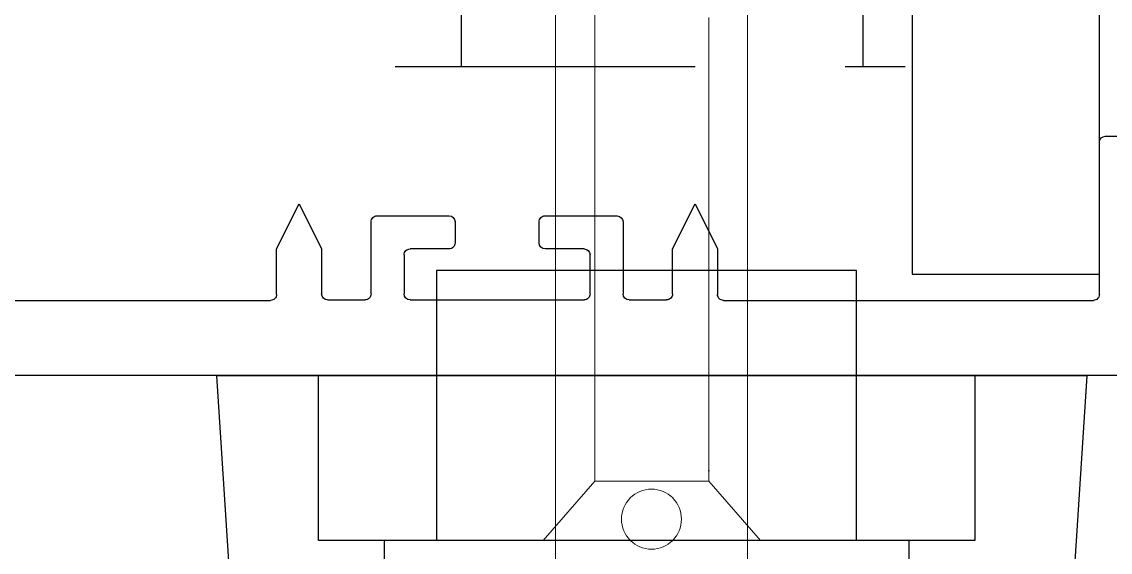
# Model space of a CAD drawing. Extents: x -82 to 113, y -82 to 93.
# Drawn here: x -2.847 to -1.033, y 69.12 to 70.003 of the extents above; entities that cross this region are included whole.
import ezdxf

# ---------------------------------------------------------------- set-up
doc = ezdxf.new("R2010")
doc.units = 0
doc.header["$MEASUREMENT"] = 0
doc.linetypes.add('HIDDEN', pattern=[0.375, 0.25, -0.125])
doc.linetypes.add('TRAZO_Y_PUNTO', pattern=[1, 0.5, -0.25, 0, -0.25])
doc.layers.get('0').update_dxf_attribs({"linetype": 'CONTINUOUS'})
for name, color, linetype in [('Ballons', 7, 'CONTINUOUS'), ('DIM', 7, 'CONTINUOUS'), ('VENT', 5, 'CONTINUOUS')]:
    doc.layers.add(name, color=color, linetype=linetype)

# ---------------------------------------------------------------- blocks, each defined once
blk = doc.blocks.new('LEVER')
at = {"linetype": 'Continuous'}
blk.add_lwpolyline([(0.35, 0.25), (0.4375, 0.25), (0.4375, 2.5375), (-5, 2.5375), (-5, 1.6625), (-0.5625, 1.6625, -0.414214), (-0.4375, 1.5375), (-0.4375, 0.25), (-0.35, 0.25), (-0.35, -0.2), (0.35, -0.2)], format="xyb", close=True, dxfattribs=at)
at = {"linetype": 'Continuous', "flags": 128}
blk.add_lwpolyline([(0.547, 0.25), (0.547, -0.025), (-0.547, -0.025), (-0.547, 0.25)], close=True, dxfattribs=at)
blk = doc.blocks.new('THURMTURN2')
for p, q in [((-0.725, 0), (0.725, 0)), ((-0.725, 0), (-0.67, -0.85)), ((0.67, -0.85), (0.725, 0)), ((-0.67, -0.85), (0.67, -0.85))]:
    blk.add_line(p, q)
blk = doc.blocks.new('spacer 1')
at = {"layer": 'DIM', "linetype": 'HIDDEN'}
for p, q in [((1.4776, 30.6689), (1.4776, 30.9809)), ((1.8526, 30.6689), (1.8526, 30.9809))]:
    blk.add_line(p, q, dxfattribs=at)
at = {"layer": 'DIM'}
blk.add_lwpolyline([(0.9151, 30.9809), (2.4151, 30.9809), (2.4151, 30.6689), (0.9151, 30.6689)], close=True, dxfattribs=at)
blk = doc.blocks.new('23203')
at = {"color": 7, "linetype": 'Continuous', "lineweight": 15}
for p, q in [((12.6411, 64.4137), (12.6411, 67.7637)), ((12.9611, 64.4137), (12.9611, 67.7637))]:
    blk.add_line(p, q, dxfattribs=at)
blk.add_circle((12.8011, 65.1637), 0.05, dxfattribs=at)
blk = doc.blocks.new('hdgh')
at = {"ltscale": 0.25}
for p, q in [((1.3358, -0.3251), (1.3358, -0.6103)), ((2.0051, -0.3251), (2.0051, -0.6103))]:
    blk.add_line(p, q, dxfattribs=at)
at = {"color": 3, "linetype": 'TRAZO_Y_PUNTO'}
blk.add_line((1.2256, -0.6103), (2.1153, -0.6103), dxfattribs=at)
blk = doc.blocks.new('25342')
at = {"color": 7, "linetype": 'Continuous', "lineweight": 15}
for p, q in [((0.0989, 0.095), (0, 0.181)), ((0, 0.181), (0, -0.181)), ((0.1211, 0.095), (0.0989, 0.095)), ((0.0989, 0.095), (0.0989, 0)), ((0.125, 0.095), (0.1211, 0.095)), ((0.1523, 0.095), (0.125, 0.095)), ((0.1563, 0.095), (0.1523, 0.095)), ((0.1836, 0.095), (0.1563, 0.095)), ((0.1875, 0.095), (0.1836, 0.095)), ((0.2148, 0.095), (0.1875, 0.095)), ((0.2187, 0.095), (0.2148, 0.095)), ((0.2461, 0.095), (0.2187, 0.095)), ((0.25, 0.095), (0.2461, 0.095)), ((0.2773, 0.095), (0.25, 0.095)), ((0.2812, 0.095), (0.2773, 0.095)), ((0.3086, 0.095), (0.2812, 0.095)), ((0.3125, 0.095), (0.3086, 0.095)), ((0.3398, 0.095), (0.3125, 0.095)), ((0.3438, 0.095), (0.3398, 0.095)), ((0.3711, 0.095), (0.3438, 0.095)), ((0.375, 0.095), (0.3711, 0.095)), ((0.4023, 0.095), (0.375, 0.095)), ((0.4063, 0.095), (0.4023, 0.095)), ((0.4336, 0.095), (0.4063, 0.095)), ((0.4375, 0.095), (0.4336, 0.095)), ((0.4648, 0.095), (0.4375, 0.095)), ((0.4688, 0.095), (0.4648, 0.095)), ((0.4961, 0.095), (0.4688, 0.095)), ((0.5, 0.095), (0.4961, 0.095)), ((0.5273, 0.095), (0.5, 0.095)), ((0.5313, 0.095), (0.5273, 0.095)), ((0.5586, 0.095), (0.5313, 0.095)), ((0.5625, 0.095), (0.5586, 0.095)), ((0.5898, 0.095), (0.5625, 0.095)), ((0.5938, 0.095), (0.5898, 0.095)), ((0.6211, 0.095), (0.5938, 0.095)), ((0.625, 0.095), (0.6211, 0.095)), ((0.6523, 0.095), (0.625, 0.095)), ((0.6562, 0.095), (0.6523, 0.095)), ((0.6836, 0.095), (0.6562, 0.095)), ((0.6875, 0.095), (0.6836, 0.095)), ((0.7148, 0.095), (0.6875, 0.095)), ((0.7187, 0.095), (0.7148, 0.095)), ((0.7461, 0.095), (0.7187, 0.095)), ((0.75, 0.095), (0.7461, 0.095)), ((0.7773, 0.095), (0.75, 0.095)), ((0.7813, 0.095), (0.7773, 0.095)), ((0.8086, 0.095), (0.7813, 0.095)), ((0.8125, 0.095), (0.8086, 0.095)), ((0.8398, 0.095), (0.8125, 0.095)), ((0.8437, 0.095), (0.8398, 0.095)), ((0.8711, 0.095), (0.8437, 0.095)), ((0.0989, 0), (0.0989, -0.095)), ((0, -0.181), (0.0989, -0.095)), ((0.0989, -0.095), (0.1055, -0.095)), ((0.1055, -0.095), (0.1094, -0.095)), ((0.1094, -0.095), (0.1367, -0.095)), ((0.1367, -0.095), (0.1406, -0.095)), ((0.1406, -0.095), (0.168, -0.095)), ((0.168, -0.095), (0.1719, -0.095)), ((0.1719, -0.095), (0.1992, -0.095)), ((0.1992, -0.095), (0.2031, -0.095)), ((0.2031, -0.095), (0.2305, -0.095)), ((0.2305, -0.095), (0.2344, -0.095)), ((0.2344, -0.095), (0.2617, -0.095)), ((0.2617, -0.095), (0.2656, -0.095)), ((0.2656, -0.095), (0.293, -0.095)), ((0.293, -0.095), (0.2969, -0.095)), ((0.2969, -0.095), (0.3242, -0.095)), ((0.3242, -0.095), (0.3281, -0.095)), ((0.3281, -0.095), (0.3555, -0.095)), ((0.3555, -0.095), (0.3594, -0.095)), ((0.3594, -0.095), (0.3867, -0.095)), ((0.3867, -0.095), (0.3906, -0.095)), ((0.3906, -0.095), (0.418, -0.095)), ((0.418, -0.095), (0.4219, -0.095)), ((0.4219, -0.095), (0.4492, -0.095)), ((0.4492, -0.095), (0.4531, -0.095)), ((0.4531, -0.095), (0.4805, -0.095)), ((0.4805, -0.095), (0.4844, -0.095)), ((0.4844, -0.095), (0.5117, -0.095)), ((0.5117, -0.095), (0.5156, -0.095)), ((0.5156, -0.095), (0.543, -0.095)), ((0.543, -0.095), (0.5469, -0.095)), ((0.5469, -0.095), (0.5742, -0.095)), ((0.5742, -0.095), (0.5781, -0.095)), ((0.5781, -0.095), (0.6055, -0.095)), ((0.6055, -0.095), (0.6094, -0.095)), ((0.6094, -0.095), (0.6367, -0.095)), ((0.6367, -0.095), (0.6406, -0.095)), ((0.6406, -0.095), (0.668, -0.095)), ((0.668, -0.095), (0.6719, -0.095)), ((0.6719, -0.095), (0.6992, -0.095)), ((0.6992, -0.095), (0.7031, -0.095)), ((0.7031, -0.095), (0.7305, -0.095)), ((0.7305, -0.095), (0.7344, -0.095)), ((0.7344, -0.095), (0.7617, -0.095)), ((0.7617, -0.095), (0.7656, -0.095)), ((0.7656, -0.095), (0.793, -0.095)), ((0.793, -0.095), (0.7969, -0.095)), ((0.7969, -0.095), (0.8242, -0.095)), ((0.8242, -0.095), (0.8281, -0.095)), ((0.8281, -0.095), (0.8555, -0.095)), ((0.8555, -0.095), (0.8594, -0.095)), ((0.8594, -0.095), (0.8867, -0.095))]:
    blk.add_line(p, q, dxfattribs=at)
at = {"color": 7, "linetype": 'Continuous'}
blk.add_line((0, 0.095), (0, 0), dxfattribs=at)
blk.add_point((0.116, 0.095), dxfattribs=at)
blk = doc.blocks.new('3204-2_Sash_Component')
for p, q in [((0.0865, 0.01), (0.0865, 3.6126)), ((-0.0385, 3.1408), (-0.0385, 2.4866)), ((-0.1242, 2.4766), (-0.1992, 2.4391)), ((-0.0485, 2.4766), (-0.1242, 2.4766)), ((-0.1992, 2.4391), (-0.1242, 2.4016)), ((-0.1242, 2.4016), (-0.0493, 2.4016)), ((-0.0393, 2.3916), (-0.0393, 2.3291)), ((-0.1793, 2.3091), (-0.1793, 2.1891)), ((-0.0493, 2.3191), (-0.1693, 2.3191)), ((-0.1243, 2.1891), (-0.1243, 2.2541)), ((-0.1143, 2.2641), (-0.0493, 2.2641)), ((-0.0393, 2.2541), (-0.0392, 1.9641)), ((-0.1693, 2.1791), (-0.1343, 2.1791)), ((-0.1343, 2.0391), (-0.1693, 2.0391)), ((-0.1793, 2.0291), (-0.1792, 1.9091)), ((-0.1243, 1.9641), (-0.1243, 2.0291)), ((-0.0492, 1.9541), (-0.1143, 1.9541)), ((-0.1692, 1.8991), (-0.0492, 1.8991)), ((-0.0392, 1.8891), (-0.0392, 1.8266)), ((-0.1242, 1.8166), (-0.1992, 1.7791)), ((-0.0492, 1.8166), (-0.1242, 1.8166)), ((-0.1992, 1.7791), (-0.1242, 1.7416)), ((-0.1242, 1.7416), (-0.0486, 1.7416)), ((-0.0386, 1.7316), (-0.0385, 1.1151)), ((-0.3119, 1.0951), (-0.3119, 0.9736)), ((-0.0485, 1.1051), (-0.3019, 1.1051))]:
    blk.add_line(p, q)
for centre, start, end in [((-0.0485, 2.4866), 269.9914, 0.0001), ((-0.0493, 2.3916), 0.0004, 89.9914), ((-0.0493, 2.3291), 270.0086, 0.0086), ((-0.1693, 2.3091), 90.0086, 180.0086), ((-0.1143, 2.2541), 90.0086, 180.0086), ((-0.0493, 2.2541), 0.0086, 90.0086), ((-0.1693, 2.1891), 180.0086, 270.0086), ((-0.1343, 2.1891), 270.0086, 0.0086), ((-0.1693, 2.0291), 90.0086, 180.0086), ((-0.1343, 2.0291), 0.0086, 90.0086), ((-0.1143, 1.9641), 180.0086, 270.0086), ((-0.0492, 1.9641), 270.0086, 0.0086), ((-0.1692, 1.9091), 180.0086, 270.0086), ((-0.0492, 1.8891), 0.0086, 90.0086), ((-0.0492, 1.8266), 270.0086, 0.0267), ((-0.0486, 1.7316), 0.0049, 90.0084), ((-0.0485, 1.1151), 270, 0.0049), ((-0.3019, 1.0951), 90, 180)]:
    blk.add_arc(centre, 0.01, start, end)
blk = doc.blocks.new('3204_Sash_Yoke_Assembly')
blk.add_blockref('3204-2_Sash_Component', (2.1, -0.6871))

msp = doc.modelspace()

# ---------------------------------------------------------------- block references
for name, p, rotation in [('hdgh', (-3.4502, 70.5391), 359.9999338263835), ('LEVER', (-1.8054, 69.3892), 179.9999338263835)]:
    msp.add_blockref(name, p, dxfattribs=dict(rotation=rotation))
at = {"xscale": -1, "rotation": 359.9999338263835}
msp.add_blockref('THURMTURN2', (-1.7966, 69.4135), dxfattribs=at)
at = {"layer": 'Ballons', "xscale": -1, "rotation": 269.9999338263835}
for name, p in [('25342', (-1.7966, 69.1392)), ('spacer 1', (-32.0315, 68.6679))]:
    msp.add_blockref(name, p, dxfattribs=at)
at = {"layer": 'DIM', "xscale": -1, "rotation": 359.9999338263835}
msp.add_blockref('23203', (11.0038, 4.0113), dxfattribs=at)
at = {"layer": 'VENT', "xscale": -1, "rotation": 89.99993382638357}
msp.add_blockref('3204_Sash_Yoke_Assembly', (-0.6326, 71.6007), dxfattribs=at)

doc.saveas('drawing.dxf')
